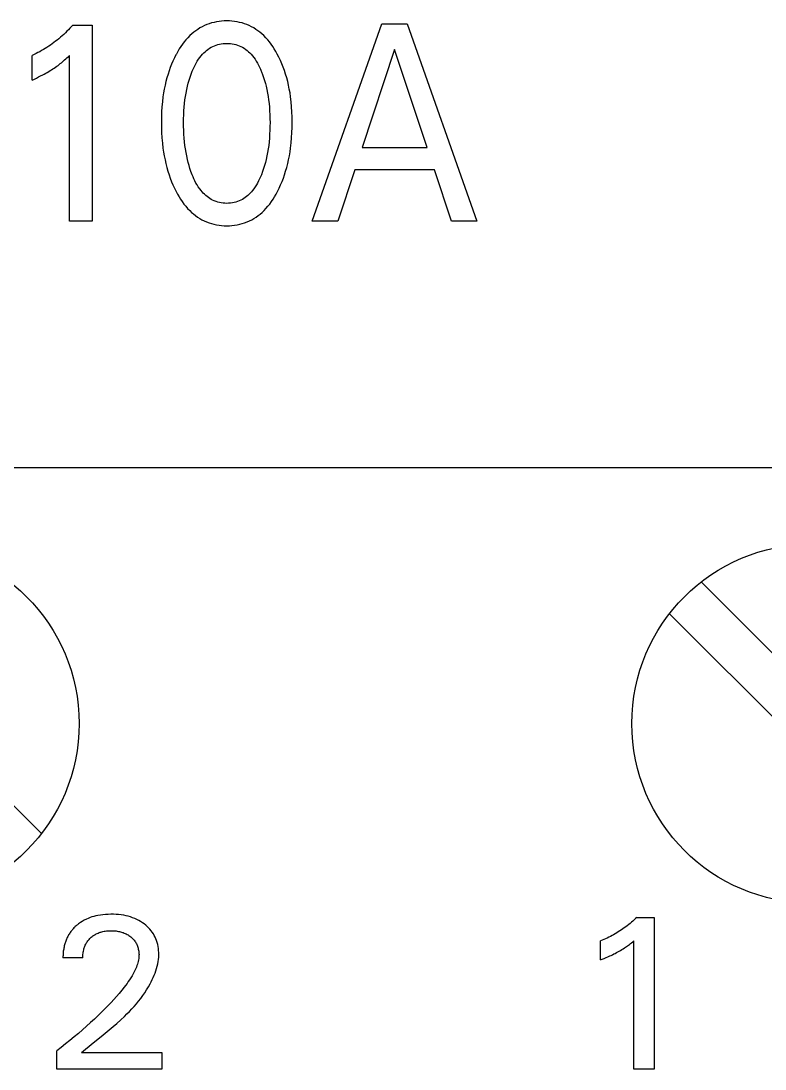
# Model space of a CAD drawing. Extents: x 0 to 420, y 0 to 297.
# Drawn here: x 168.82 to 177.11, y 167.97 to 179.66 of the extents above; entities that cross this region are included whole.
import ezdxf

# ---------------------------------------------------------------- set-up
doc = ezdxf.new("R2010")
doc.units = 0
doc.header["$LTSCALE"] = 23.1
doc.layers.add('10000_FRONT', color=7, linetype='CONTINUOUS')

msp = doc.modelspace()

# ---------------------------------------------------------------- linework, layer by layer
at = {"layer": '10000_FRONT', "color": 7, "linetype": 'CONTINUOUS'}
for p, q in [((169.365, 179.574), (169.349, 179.557)), ((169.382, 179.592), (169.365, 179.574)), ((169.398, 179.61), (169.382, 179.592)), ((169.398, 179.61), (169.613, 179.61)), ((169.613, 179.61), (169.613, 177.423)), ((170.814, 179.577), (170.79, 179.562)), ((170.838, 179.591), (170.814, 179.577)), ((170.864, 179.603), (170.838, 179.591)), ((170.889, 179.615), (170.864, 179.603)), ((170.916, 179.624), (170.889, 179.615)), ((170.943, 179.633), (170.916, 179.624)), ((170.971, 179.64), (170.943, 179.633)), ((170.999, 179.646), (170.971, 179.64)), ((171.027, 179.65), (170.999, 179.646)), ((171.056, 179.653), (171.027, 179.65)), ((171.085, 179.655), (171.056, 179.653)), ((171.113, 179.655), (171.085, 179.655)), ((171.142, 179.655), (171.113, 179.655)), ((171.171, 179.653), (171.142, 179.655)), ((171.199, 179.65), (171.171, 179.653)), ((171.228, 179.646), (171.199, 179.65)), ((171.256, 179.64), (171.228, 179.646)), ((171.284, 179.633), (171.256, 179.64)), ((171.311, 179.624), (171.284, 179.633)), ((171.338, 179.615), (171.311, 179.624)), ((171.364, 179.603), (171.338, 179.615)), ((171.389, 179.591), (171.364, 179.603)), ((171.413, 179.577), (171.389, 179.591)), ((171.437, 179.562), (171.413, 179.577)), ((172.064, 177.423), (172.84, 179.623)), ((172.84, 179.623), (173.125, 179.623)), ((173.125, 179.623), (173.901, 177.423)), ((169.242, 179.458), (169.223, 179.443)), ((169.26, 179.474), (169.242, 179.458)), ((169.278, 179.49), (169.26, 179.474)), ((169.296, 179.506), (169.278, 179.49)), ((169.314, 179.523), (169.296, 179.506)), ((169.331, 179.54), (169.314, 179.523)), ((169.349, 179.557), (169.331, 179.54)), ((170.68, 179.469), (170.658, 179.446)), ((170.702, 179.492), (170.68, 179.469)), ((170.723, 179.511), (170.702, 179.492)), ((170.744, 179.529), (170.723, 179.511)), ((170.767, 179.546), (170.744, 179.529)), ((170.79, 179.562), (170.767, 179.546)), ((171.46, 179.546), (171.437, 179.562)), ((171.483, 179.529), (171.46, 179.546)), ((171.504, 179.511), (171.483, 179.529)), ((171.525, 179.492), (171.504, 179.511)), ((171.547, 179.469), (171.525, 179.492)), ((171.569, 179.446), (171.547, 179.469)), ((169.069, 179.336), (169.049, 179.325)), ((169.089, 179.348), (169.069, 179.336)), ((169.109, 179.361), (169.089, 179.348)), ((169.128, 179.374), (169.109, 179.361)), ((169.148, 179.387), (169.128, 179.374)), ((169.167, 179.401), (169.148, 179.387)), ((169.186, 179.414), (169.167, 179.401)), ((169.205, 179.429), (169.186, 179.414)), ((169.223, 179.443), (169.205, 179.429)), ((170.583, 179.343), (170.567, 179.315)), ((170.601, 179.369), (170.583, 179.343)), ((170.619, 179.396), (170.601, 179.369)), ((170.638, 179.421), (170.619, 179.396)), ((170.658, 179.446), (170.638, 179.421)), ((170.887, 179.327), (170.903, 179.339)), ((170.903, 179.339), (170.92, 179.351)), ((170.92, 179.351), (170.938, 179.362)), ((170.938, 179.362), (170.956, 179.371)), ((170.956, 179.371), (170.975, 179.38)), ((170.975, 179.38), (170.993, 179.387)), ((170.993, 179.387), (171.013, 179.393)), ((171.013, 179.393), (171.032, 179.397)), ((171.032, 179.397), (171.052, 179.401)), ((171.052, 179.401), (171.073, 179.404)), ((171.073, 179.404), (171.093, 179.405)), ((171.093, 179.405), (171.113, 179.406)), ((171.113, 179.406), (171.134, 179.405)), ((171.134, 179.405), (171.154, 179.404)), ((171.154, 179.404), (171.174, 179.401)), ((171.174, 179.401), (171.194, 179.397)), ((171.194, 179.397), (171.214, 179.393)), ((171.214, 179.393), (171.233, 179.387)), ((171.233, 179.387), (171.252, 179.38)), ((171.252, 179.38), (171.27, 179.371)), ((171.27, 179.371), (171.289, 179.362)), ((171.289, 179.362), (171.306, 179.351)), ((171.306, 179.351), (171.324, 179.339)), ((171.324, 179.339), (171.34, 179.327)), ((171.589, 179.421), (171.569, 179.446)), ((171.608, 179.396), (171.589, 179.421)), ((171.626, 179.369), (171.608, 179.396)), ((171.643, 179.343), (171.626, 179.369)), ((171.66, 179.315), (171.643, 179.343)), ((172.984, 179.339), (172.622, 178.246)), ((173.347, 178.246), (172.984, 179.339)), ((168.966, 179.282), (168.945, 179.272)), ((168.945, 178.997), (168.945, 179.272)), ((168.987, 179.292), (168.966, 179.282)), ((169.008, 179.302), (168.987, 179.292)), ((169.029, 179.313), (169.008, 179.302)), ((169.049, 179.325), (169.029, 179.313)), ((169.294, 179.21), (169.306, 179.221)), ((169.306, 179.221), (169.319, 179.232)), ((169.319, 179.232), (169.332, 179.245)), ((169.332, 179.245), (169.346, 179.257)), ((169.346, 179.257), (169.359, 179.27)), ((169.359, 177.423), (169.359, 179.27)), ((170.529, 179.244), (170.513, 179.209)), ((170.546, 179.278), (170.529, 179.244)), ((170.551, 179.287), (170.546, 179.278)), ((170.567, 179.315), (170.551, 179.287)), ((170.784, 179.207), (170.798, 179.228)), ((170.798, 179.228), (170.812, 179.248)), ((170.812, 179.248), (170.828, 179.268)), ((170.828, 179.268), (170.842, 179.284)), ((170.842, 179.284), (170.856, 179.299)), ((170.856, 179.299), (170.871, 179.313)), ((170.871, 179.313), (170.887, 179.327)), ((171.34, 179.327), (171.356, 179.313)), ((171.356, 179.313), (171.371, 179.299)), ((171.371, 179.299), (171.385, 179.284)), ((171.385, 179.284), (171.399, 179.268)), ((171.399, 179.268), (171.414, 179.248)), ((171.414, 179.248), (171.429, 179.228)), ((171.429, 179.228), (171.442, 179.207)), ((171.675, 179.287), (171.66, 179.315)), ((171.694, 179.252), (171.675, 179.287)), ((171.711, 179.215), (171.694, 179.252)), ((171.727, 179.178), (171.711, 179.215)), ((169.129, 179.092), (169.145, 179.102)), ((169.145, 179.102), (169.161, 179.112)), ((169.161, 179.112), (169.176, 179.121)), ((169.176, 179.121), (169.19, 179.131)), ((169.19, 179.131), (169.204, 179.14)), ((169.204, 179.14), (169.218, 179.15)), ((169.218, 179.15), (169.232, 179.16)), ((169.232, 179.16), (169.245, 179.171)), ((169.245, 179.171), (169.257, 179.18)), ((169.257, 179.18), (169.269, 179.189)), ((169.269, 179.189), (169.281, 179.199)), ((169.281, 179.199), (169.294, 179.21)), ((170.47, 179.101), (170.458, 179.064)), ((170.483, 179.137), (170.47, 179.101)), ((170.498, 179.173), (170.483, 179.137)), ((170.513, 179.209), (170.498, 179.173)), ((170.728, 179.096), (170.738, 179.119)), ((170.738, 179.119), (170.749, 179.141)), ((170.749, 179.141), (170.76, 179.164)), ((170.76, 179.164), (170.772, 179.186)), ((170.772, 179.186), (170.784, 179.207)), ((171.442, 179.207), (171.455, 179.186)), ((171.455, 179.186), (171.467, 179.164)), ((171.467, 179.164), (171.478, 179.141)), ((171.478, 179.141), (171.488, 179.119)), ((171.488, 179.119), (171.498, 179.096)), ((171.742, 179.141), (171.727, 179.178)), ((171.756, 179.103), (171.742, 179.141)), ((171.768, 179.064), (171.756, 179.103)), ((168.945, 178.997), (168.969, 179.008)), ((168.969, 179.008), (168.992, 179.019)), ((168.992, 179.019), (169.015, 179.031)), ((169.015, 179.031), (169.038, 179.042)), ((169.038, 179.042), (169.061, 179.054)), ((169.061, 179.054), (169.078, 179.063)), ((169.078, 179.063), (169.095, 179.072)), ((169.095, 179.072), (169.112, 179.082)), ((169.112, 179.082), (169.129, 179.092)), ((170.435, 178.981), (170.425, 178.939)), ((170.446, 179.023), (170.435, 178.981)), ((170.458, 179.064), (170.446, 179.023)), ((170.684, 178.962), (170.693, 178.996)), ((170.693, 178.996), (170.704, 179.029)), ((170.704, 179.029), (170.716, 179.063)), ((170.716, 179.063), (170.728, 179.096)), ((171.498, 179.096), (171.501, 179.088)), ((171.501, 179.088), (171.513, 179.057)), ((171.513, 179.057), (171.524, 179.025)), ((171.524, 179.025), (171.534, 178.993)), ((171.534, 178.993), (171.544, 178.96)), ((171.781, 179.023), (171.768, 179.064)), ((171.792, 178.981), (171.781, 179.023)), ((171.801, 178.939), (171.792, 178.981)), ((170.417, 178.896), (170.409, 178.854)), ((170.425, 178.939), (170.417, 178.896)), ((170.659, 178.852), (170.666, 178.89)), ((170.666, 178.89), (170.675, 178.927)), ((170.675, 178.927), (170.684, 178.962)), ((171.544, 178.96), (171.552, 178.927)), ((171.552, 178.927), (171.56, 178.89)), ((171.56, 178.89), (171.568, 178.852)), ((171.81, 178.896), (171.801, 178.939)), ((171.818, 178.854), (171.81, 178.896)), ((170.396, 178.754), (170.39, 178.697)), ((170.402, 178.811), (170.396, 178.754)), ((170.409, 178.854), (170.402, 178.811)), ((170.643, 178.737), (170.647, 178.775)), ((170.647, 178.775), (170.653, 178.814)), ((170.653, 178.814), (170.659, 178.852)), ((171.568, 178.852), (171.574, 178.814)), ((171.574, 178.814), (171.579, 178.775)), ((171.579, 178.775), (171.584, 178.737)), ((171.824, 178.811), (171.818, 178.854)), ((171.831, 178.754), (171.824, 178.811)), ((171.836, 178.697), (171.831, 178.754)), ((170.387, 178.641), (170.385, 178.584)), ((170.39, 178.697), (170.387, 178.641)), ((170.634, 178.609), (170.636, 178.652)), ((170.636, 178.652), (170.639, 178.694)), ((170.639, 178.694), (170.643, 178.737)), ((171.584, 178.737), (171.588, 178.694)), ((171.588, 178.694), (171.591, 178.652)), ((171.591, 178.652), (171.593, 178.609)), ((171.84, 178.641), (171.836, 178.697)), ((171.842, 178.584), (171.84, 178.641)), ((170.385, 178.584), (170.384, 178.527)), ((170.384, 178.527), (170.385, 178.469)), ((170.632, 178.566), (170.634, 178.609)), ((170.632, 178.523), (170.632, 178.566)), ((170.632, 178.48), (170.632, 178.523)), ((171.593, 178.609), (171.594, 178.566)), ((171.594, 178.566), (171.595, 178.523)), ((171.595, 178.523), (171.594, 178.48)), ((171.843, 178.527), (171.842, 178.584)), ((171.842, 178.469), (171.843, 178.527)), ((170.385, 178.469), (170.387, 178.411)), ((170.387, 178.411), (170.39, 178.353)), ((170.634, 178.437), (170.632, 178.48)), ((170.636, 178.393), (170.634, 178.437)), ((171.593, 178.437), (171.591, 178.393)), ((171.594, 178.48), (171.593, 178.437)), ((171.836, 178.353), (171.84, 178.411)), ((171.84, 178.411), (171.842, 178.469)), ((170.39, 178.353), (170.395, 178.295)), ((170.395, 178.295), (170.402, 178.238)), ((170.639, 178.35), (170.636, 178.393)), ((170.643, 178.307), (170.639, 178.35)), ((170.647, 178.268), (170.643, 178.307)), ((171.584, 178.307), (171.58, 178.268)), ((171.588, 178.35), (171.584, 178.307)), ((171.591, 178.393), (171.588, 178.35)), ((171.824, 178.238), (171.831, 178.296)), ((171.831, 178.296), (171.836, 178.353)), ((170.402, 178.238), (170.409, 178.194)), ((170.409, 178.194), (170.416, 178.151)), ((170.652, 178.229), (170.647, 178.268)), ((170.659, 178.19), (170.652, 178.229)), ((170.666, 178.152), (170.659, 178.19)), ((171.568, 178.19), (171.561, 178.152)), ((171.574, 178.229), (171.568, 178.19)), ((171.58, 178.268), (171.574, 178.229)), ((171.811, 178.151), (171.818, 178.195)), ((171.818, 178.195), (171.824, 178.238)), ((172.622, 178.246), (173.347, 178.246)), ((170.416, 178.151), (170.425, 178.108)), ((170.425, 178.108), (170.434, 178.065)), ((170.434, 178.065), (170.445, 178.022)), ((170.674, 178.113), (170.666, 178.152)), ((170.683, 178.078), (170.674, 178.113)), ((170.692, 178.044), (170.683, 178.078)), ((171.544, 178.078), (171.534, 178.044)), ((171.552, 178.113), (171.544, 178.078)), ((171.561, 178.152), (171.552, 178.113)), ((171.782, 178.023), (171.792, 178.065)), ((171.792, 178.065), (171.802, 178.108)), ((171.802, 178.108), (171.811, 178.151)), ((170.445, 178.022), (170.457, 177.98)), ((170.457, 177.98), (170.47, 177.941)), ((170.47, 177.941), (170.483, 177.902)), ((170.703, 178.009), (170.692, 178.044)), ((170.714, 177.976), (170.703, 178.009)), ((170.727, 177.942), (170.714, 177.976)), ((170.737, 177.918), (170.727, 177.942)), ((171.499, 177.942), (171.49, 177.918)), ((171.512, 177.976), (171.499, 177.942)), ((171.524, 178.009), (171.512, 177.976)), ((171.534, 178.044), (171.524, 178.009)), ((171.744, 177.903), (171.757, 177.942)), ((171.757, 177.942), (171.769, 177.981)), ((171.769, 177.981), (171.782, 178.023)), ((172.539, 177.996), (172.351, 177.423)), ((173.429, 177.996), (172.539, 177.996)), ((173.619, 177.423), (173.429, 177.996)), ((170.483, 177.902), (170.498, 177.864)), ((170.498, 177.864), (170.513, 177.827)), ((170.513, 177.827), (170.531, 177.79)), ((170.747, 177.895), (170.737, 177.918)), ((170.758, 177.872), (170.747, 177.895)), ((170.77, 177.849), (170.758, 177.872)), ((170.783, 177.827), (170.77, 177.849)), ((170.796, 177.806), (170.783, 177.827)), ((171.444, 177.827), (171.43, 177.806)), ((171.456, 177.849), (171.444, 177.827)), ((171.468, 177.872), (171.456, 177.849)), ((171.479, 177.895), (171.468, 177.872)), ((171.49, 177.918), (171.479, 177.895)), ((171.696, 177.79), (171.713, 177.827)), ((171.713, 177.827), (171.729, 177.865)), ((171.729, 177.865), (171.744, 177.903)), ((170.531, 177.79), (170.549, 177.753)), ((170.549, 177.753), (170.564, 177.725)), ((170.564, 177.725), (170.581, 177.696)), ((170.581, 177.696), (170.598, 177.669)), ((170.811, 177.785), (170.796, 177.806)), ((170.827, 177.764), (170.811, 177.785)), ((170.839, 177.75), (170.827, 177.764)), ((170.851, 177.736), (170.839, 177.75)), ((170.865, 177.723), (170.851, 177.736)), ((170.878, 177.71), (170.865, 177.723)), ((170.893, 177.698), (170.878, 177.71)), ((170.908, 177.687), (170.893, 177.698)), ((171.334, 177.698), (171.319, 177.687)), ((171.348, 177.71), (171.334, 177.698)), ((171.362, 177.723), (171.348, 177.71)), ((171.375, 177.736), (171.362, 177.723)), ((171.388, 177.75), (171.375, 177.736)), ((171.4, 177.764), (171.388, 177.75)), ((171.416, 177.785), (171.4, 177.764)), ((171.43, 177.806), (171.416, 177.785)), ((171.629, 177.669), (171.646, 177.696)), ((171.646, 177.696), (171.662, 177.725)), ((171.662, 177.725), (171.678, 177.753)), ((171.678, 177.753), (171.696, 177.79)), ((170.598, 177.669), (170.616, 177.642)), ((170.616, 177.642), (170.635, 177.615)), ((170.635, 177.615), (170.656, 177.59)), ((170.656, 177.59), (170.677, 177.565)), ((170.923, 177.676), (170.908, 177.687)), ((170.939, 177.667), (170.923, 177.676)), ((170.955, 177.658), (170.939, 177.667)), ((170.974, 177.649), (170.955, 177.658)), ((170.993, 177.642), (170.974, 177.649)), ((171.012, 177.636), (170.993, 177.642)), ((171.032, 177.631), (171.012, 177.636)), ((171.052, 177.627), (171.032, 177.631)), ((171.072, 177.624), (171.052, 177.627)), ((171.093, 177.623), (171.072, 177.624)), ((171.113, 177.622), (171.093, 177.623)), ((171.134, 177.623), (171.113, 177.622)), ((171.154, 177.624), (171.134, 177.623)), ((171.175, 177.627), (171.154, 177.624)), ((171.195, 177.631), (171.175, 177.627)), ((171.214, 177.636), (171.195, 177.631)), ((171.234, 177.642), (171.214, 177.636)), ((171.253, 177.649), (171.234, 177.642)), ((171.271, 177.658), (171.253, 177.649)), ((171.288, 177.667), (171.271, 177.658)), ((171.304, 177.676), (171.288, 177.667)), ((171.319, 177.687), (171.304, 177.676)), ((171.55, 177.565), (171.571, 177.59)), ((171.571, 177.59), (171.592, 177.615)), ((171.592, 177.615), (171.611, 177.642)), ((171.611, 177.642), (171.629, 177.669)), ((170.677, 177.565), (170.7, 177.542)), ((170.7, 177.542), (170.72, 177.522)), ((170.72, 177.522), (170.742, 177.504)), ((170.742, 177.504), (170.765, 177.486)), ((170.765, 177.486), (170.788, 177.469)), ((170.788, 177.469), (170.812, 177.454)), ((171.415, 177.454), (171.439, 177.469)), ((171.439, 177.469), (171.463, 177.486)), ((171.463, 177.486), (171.485, 177.503)), ((171.485, 177.503), (171.507, 177.522)), ((171.507, 177.522), (171.528, 177.542)), ((171.528, 177.542), (171.55, 177.565)), ((169.613, 177.423), (169.359, 177.423)), ((170.812, 177.454), (170.836, 177.439)), ((170.836, 177.439), (170.862, 177.427)), ((170.862, 177.427), (170.888, 177.415)), ((170.888, 177.415), (170.915, 177.405)), ((170.915, 177.405), (170.942, 177.396)), ((170.942, 177.396), (170.97, 177.389)), ((170.97, 177.389), (170.998, 177.383)), ((170.998, 177.383), (171.027, 177.378)), ((171.027, 177.378), (171.055, 177.375)), ((171.055, 177.375), (171.084, 177.373)), ((171.084, 177.373), (171.113, 177.373)), ((171.113, 177.373), (171.142, 177.373)), ((171.142, 177.373), (171.171, 177.375)), ((171.171, 177.375), (171.2, 177.378)), ((171.2, 177.378), (171.229, 177.383)), ((171.229, 177.383), (171.257, 177.389)), ((171.257, 177.389), (171.285, 177.396)), ((171.285, 177.396), (171.312, 177.405)), ((171.312, 177.405), (171.339, 177.415)), ((171.339, 177.415), (171.365, 177.427)), ((171.365, 177.427), (171.391, 177.439)), ((171.391, 177.439), (171.415, 177.454)), ((172.351, 177.423), (172.064, 177.423)), ((173.901, 177.423), (173.619, 177.423)), ((207.298, 174.673), (137.798, 174.673)), ((169.047, 170.597), (166.242, 173.402)), ((179.207, 170.597), (176.402, 173.402)), ((176.049, 173.048), (178.853, 170.244)), ((169.548, 169.643), (169.525, 169.632)), ((169.568, 169.652), (169.548, 169.643)), ((169.589, 169.66), (169.568, 169.652)), ((169.61, 169.668), (169.589, 169.66)), ((169.631, 169.674), (169.61, 169.668)), ((169.653, 169.68), (169.631, 169.674)), ((169.675, 169.684), (169.653, 169.68)), ((169.704, 169.689), (169.675, 169.684)), ((169.733, 169.693), (169.704, 169.689)), ((169.762, 169.696), (169.733, 169.693)), ((169.792, 169.697), (169.762, 169.696)), ((169.821, 169.698), (169.792, 169.697)), ((169.85, 169.698), (169.821, 169.698)), ((169.879, 169.696), (169.85, 169.698)), ((169.907, 169.694), (169.879, 169.696)), ((169.936, 169.69), (169.907, 169.694)), ((169.964, 169.686), (169.936, 169.69)), ((169.99, 169.681), (169.964, 169.686)), ((170.015, 169.675), (169.99, 169.681)), ((170.04, 169.668), (170.015, 169.675)), ((170.064, 169.659), (170.04, 169.668)), ((170.088, 169.65), (170.064, 169.659)), ((170.111, 169.64), (170.088, 169.65)), ((170.132, 169.629), (170.111, 169.64)), ((175.655, 169.635), (175.64, 169.621)), ((175.67, 169.649), (175.655, 169.635)), ((175.685, 169.663), (175.67, 169.649)), ((175.685, 169.663), (175.878, 169.663)), ((175.878, 169.663), (175.878, 167.973)), ((169.388, 169.521), (169.381, 169.513)), ((169.395, 169.529), (169.388, 169.521)), ((169.402, 169.537), (169.395, 169.529)), ((169.41, 169.545), (169.402, 169.537)), ((169.418, 169.553), (169.41, 169.545)), ((169.425, 169.561), (169.418, 169.553)), ((169.433, 169.568), (169.425, 169.561)), ((169.442, 169.575), (169.433, 169.568)), ((169.448, 169.58), (169.442, 169.575)), ((169.455, 169.586), (169.448, 169.58)), ((169.461, 169.591), (169.455, 169.586)), ((169.482, 169.606), (169.461, 169.591)), ((169.503, 169.619), (169.482, 169.606)), ((169.525, 169.632), (169.503, 169.619)), ((170.153, 169.617), (170.132, 169.629)), ((170.174, 169.604), (170.153, 169.617)), ((170.194, 169.59), (170.174, 169.604)), ((170.21, 169.576), (170.194, 169.59)), ((170.227, 169.562), (170.21, 169.576)), ((170.242, 169.547), (170.227, 169.562)), ((170.257, 169.532), (170.242, 169.547)), ((170.27, 169.515), (170.257, 169.532)), ((175.511, 169.523), (175.494, 169.512)), ((175.527, 169.534), (175.511, 169.523)), ((175.544, 169.546), (175.527, 169.534)), ((175.56, 169.557), (175.544, 169.546)), ((175.577, 169.57), (175.56, 169.557)), ((175.593, 169.582), (175.577, 169.57)), ((175.609, 169.595), (175.593, 169.582)), ((175.624, 169.608), (175.609, 169.595)), ((175.64, 169.621), (175.624, 169.608)), ((169.322, 169.409), (169.318, 169.399)), ((169.326, 169.419), (169.322, 169.409)), ((169.33, 169.429), (169.326, 169.419)), ((169.335, 169.439), (169.33, 169.429)), ((169.34, 169.449), (169.335, 169.439)), ((169.345, 169.458), (169.34, 169.449)), ((169.35, 169.468), (169.345, 169.458)), ((169.356, 169.477), (169.35, 169.468)), ((169.362, 169.486), (169.356, 169.477)), ((169.368, 169.495), (169.362, 169.486)), ((169.374, 169.504), (169.368, 169.495)), ((169.381, 169.513), (169.374, 169.504)), ((169.558, 169.392), (169.565, 169.401)), ((169.565, 169.401), (169.571, 169.41)), ((169.571, 169.41), (169.579, 169.418)), ((169.579, 169.418), (169.586, 169.426)), ((169.586, 169.426), (169.594, 169.434)), ((169.594, 169.434), (169.602, 169.442)), ((169.602, 169.442), (169.611, 169.449)), ((169.611, 169.449), (169.62, 169.456)), ((169.62, 169.456), (169.629, 169.462)), ((169.629, 169.462), (169.638, 169.468)), ((169.638, 169.468), (169.648, 169.474)), ((169.648, 169.474), (169.658, 169.479)), ((169.658, 169.479), (169.668, 169.484)), ((169.668, 169.484), (169.678, 169.489)), ((169.678, 169.489), (169.689, 169.493)), ((169.689, 169.493), (169.7, 169.497)), ((169.7, 169.497), (169.711, 169.5)), ((169.711, 169.5), (169.722, 169.503)), ((169.722, 169.503), (169.733, 169.506)), ((169.733, 169.506), (169.746, 169.508)), ((169.746, 169.508), (169.758, 169.51)), ((169.758, 169.51), (169.771, 169.512)), ((169.771, 169.512), (169.783, 169.513)), ((169.783, 169.513), (169.796, 169.514)), ((169.796, 169.514), (169.809, 169.515)), ((169.809, 169.515), (169.821, 169.515)), ((169.821, 169.515), (169.836, 169.515)), ((169.836, 169.515), (169.85, 169.514)), ((169.85, 169.514), (169.864, 169.513)), ((169.864, 169.513), (169.879, 169.512)), ((169.879, 169.512), (169.893, 169.51)), ((169.893, 169.51), (169.907, 169.507)), ((169.907, 169.507), (169.918, 169.505)), ((169.918, 169.505), (169.929, 169.502)), ((169.929, 169.502), (169.939, 169.499)), ((169.939, 169.499), (169.95, 169.496)), ((169.95, 169.496), (169.96, 169.493)), ((169.96, 169.493), (169.971, 169.489)), ((169.971, 169.489), (169.981, 169.484)), ((169.981, 169.484), (169.992, 169.479)), ((169.992, 169.479), (170.003, 169.473)), ((170.003, 169.473), (170.013, 169.467)), ((170.013, 169.467), (170.023, 169.461)), ((170.023, 169.461), (170.033, 169.454)), ((170.033, 169.454), (170.043, 169.446)), ((170.043, 169.446), (170.051, 169.439)), ((170.051, 169.439), (170.059, 169.432)), ((170.059, 169.432), (170.067, 169.424)), ((170.067, 169.424), (170.074, 169.416)), ((170.074, 169.416), (170.081, 169.408)), ((170.081, 169.408), (170.088, 169.399)), ((170.283, 169.498), (170.27, 169.515)), ((170.295, 169.48), (170.283, 169.498)), ((170.305, 169.462), (170.295, 169.48)), ((170.315, 169.443), (170.305, 169.462)), ((170.323, 169.424), (170.315, 169.443)), ((170.331, 169.404), (170.323, 169.424)), ((170.337, 169.384), (170.331, 169.404)), ((175.296, 169.409), (175.278, 169.402)), ((175.278, 169.19), (175.278, 169.402)), ((175.315, 169.417), (175.296, 169.409)), ((175.334, 169.425), (175.315, 169.417)), ((175.352, 169.433), (175.334, 169.425)), ((175.371, 169.442), (175.352, 169.433)), ((175.389, 169.451), (175.371, 169.442)), ((175.407, 169.461), (175.389, 169.451)), ((175.425, 169.47), (175.407, 169.461)), ((175.442, 169.48), (175.425, 169.47)), ((175.46, 169.49), (175.442, 169.48)), ((175.477, 169.501), (175.46, 169.49)), ((175.494, 169.512), (175.477, 169.501)), ((175.638, 169.39), (175.65, 169.4)), ((175.65, 167.973), (175.65, 169.4)), ((169.291, 169.285), (169.29, 169.273)), ((169.293, 169.297), (169.291, 169.285)), ((169.295, 169.309), (169.293, 169.297)), ((169.297, 169.321), (169.295, 169.309)), ((169.299, 169.333), (169.297, 169.321)), ((169.302, 169.345), (169.299, 169.333)), ((169.305, 169.357), (169.302, 169.345)), ((169.308, 169.367), (169.305, 169.357)), ((169.311, 169.378), (169.308, 169.367)), ((169.314, 169.388), (169.311, 169.378)), ((169.318, 169.399), (169.314, 169.388)), ((169.513, 169.276), (169.515, 169.288)), ((169.515, 169.288), (169.518, 169.3)), ((169.518, 169.3), (169.52, 169.311)), ((169.52, 169.311), (169.524, 169.322)), ((169.524, 169.322), (169.527, 169.333)), ((169.527, 169.333), (169.531, 169.343)), ((169.531, 169.343), (169.536, 169.354)), ((169.536, 169.354), (169.541, 169.364)), ((169.541, 169.364), (169.546, 169.374)), ((169.546, 169.374), (169.552, 169.383)), ((169.552, 169.383), (169.558, 169.392)), ((170.088, 169.399), (170.094, 169.39)), ((170.094, 169.39), (170.099, 169.381)), ((170.099, 169.381), (170.105, 169.372)), ((170.105, 169.372), (170.109, 169.362)), ((170.109, 169.362), (170.114, 169.352)), ((170.114, 169.352), (170.118, 169.342)), ((170.118, 169.342), (170.121, 169.331)), ((170.121, 169.331), (170.124, 169.321)), ((170.124, 169.321), (170.127, 169.309)), ((170.127, 169.309), (170.13, 169.297)), ((170.13, 169.297), (170.132, 169.286)), ((170.132, 169.286), (170.133, 169.274)), ((170.343, 169.362), (170.337, 169.384)), ((170.348, 169.339), (170.343, 169.362)), ((170.351, 169.316), (170.348, 169.339)), ((170.353, 169.293), (170.351, 169.316)), ((170.355, 169.27), (170.353, 169.293)), ((175.472, 169.278), (175.487, 169.286)), ((175.487, 169.286), (175.503, 169.295)), ((175.503, 169.295), (175.518, 169.304)), ((175.518, 169.304), (175.533, 169.314)), ((175.533, 169.314), (175.547, 169.323)), ((175.547, 169.323), (175.558, 169.33)), ((175.558, 169.33), (175.569, 169.338)), ((175.569, 169.338), (175.579, 169.345)), ((175.579, 169.345), (175.591, 169.354)), ((175.591, 169.354), (175.602, 169.362)), ((175.602, 169.362), (175.613, 169.371)), ((175.613, 169.371), (175.626, 169.381)), ((175.626, 169.381), (175.638, 169.39)), ((169.288, 169.237), (169.287, 169.226)), ((169.287, 169.226), (169.287, 169.214)), ((169.508, 169.214), (169.287, 169.214)), ((169.289, 169.261), (169.288, 169.249)), ((169.288, 169.249), (169.288, 169.237)), ((169.29, 169.273), (169.289, 169.261)), ((169.508, 169.226), (169.509, 169.238)), ((169.508, 169.214), (169.508, 169.226)), ((169.509, 169.251), (169.511, 169.263)), ((169.509, 169.238), (169.509, 169.251)), ((169.511, 169.263), (169.513, 169.276)), ((170.126, 169.173), (170.122, 169.157)), ((170.129, 169.189), (170.126, 169.173)), ((170.132, 169.205), (170.129, 169.189)), ((170.134, 169.221), (170.132, 169.205)), ((170.133, 169.274), (170.134, 169.262)), ((170.134, 169.262), (170.135, 169.25)), ((170.135, 169.25), (170.134, 169.238)), ((170.134, 169.238), (170.134, 169.221)), ((170.343, 169.144), (170.348, 169.17)), ((170.348, 169.17), (170.352, 169.195)), ((170.352, 169.195), (170.354, 169.221)), ((170.354, 169.221), (170.355, 169.247)), ((170.355, 169.247), (170.355, 169.27)), ((175.278, 169.19), (175.299, 169.198)), ((175.299, 169.198), (175.32, 169.206)), ((175.32, 169.206), (175.341, 169.215)), ((175.341, 169.215), (175.361, 169.224)), ((175.361, 169.224), (175.382, 169.233)), ((175.382, 169.233), (175.397, 169.24)), ((175.397, 169.24), (175.412, 169.247)), ((175.412, 169.247), (175.427, 169.255)), ((175.427, 169.255), (175.442, 169.262)), ((175.442, 169.262), (175.457, 169.27)), ((175.457, 169.27), (175.472, 169.278)), ((170.082, 169.057), (170.07, 169.034)), ((170.093, 169.08), (170.082, 169.057)), ((170.1, 169.095), (170.093, 169.08)), ((170.106, 169.11), (170.1, 169.095)), ((170.112, 169.126), (170.106, 169.11)), ((170.117, 169.141), (170.112, 169.126)), ((170.122, 169.157), (170.117, 169.141)), ((170.314, 169.043), (170.323, 169.068)), ((170.323, 169.068), (170.331, 169.093)), ((170.331, 169.093), (170.337, 169.118)), ((170.337, 169.118), (170.343, 169.144)), ((170.015, 168.947), (170.001, 168.926)), ((170.03, 168.968), (170.015, 168.947)), ((170.044, 168.99), (170.03, 168.968)), ((170.057, 169.012), (170.044, 168.99)), ((170.07, 169.034), (170.057, 169.012)), ((170.259, 168.923), (170.272, 168.946)), ((170.272, 168.946), (170.283, 168.97)), ((170.283, 168.97), (170.294, 168.994)), ((170.294, 168.994), (170.305, 169.018)), ((170.305, 169.018), (170.314, 169.043)), ((169.914, 168.816), (169.885, 168.782)), ((169.942, 168.85), (169.914, 168.816)), ((169.97, 168.885), (169.942, 168.85)), ((169.985, 168.905), (169.97, 168.885)), ((170.001, 168.926), (169.985, 168.905)), ((170.177, 168.792), (170.199, 168.823)), ((170.199, 168.823), (170.22, 168.856)), ((170.22, 168.856), (170.24, 168.889)), ((170.24, 168.889), (170.259, 168.923)), ((169.825, 168.716), (169.794, 168.684)), ((169.855, 168.749), (169.825, 168.716)), ((169.885, 168.782), (169.855, 168.749)), ((170.08, 168.671), (170.106, 168.7)), ((170.106, 168.7), (170.13, 168.73)), ((170.13, 168.73), (170.154, 168.76)), ((170.154, 168.76), (170.177, 168.792)), ((169.722, 168.611), (169.68, 168.57)), ((169.763, 168.652), (169.722, 168.611)), ((169.794, 168.684), (169.763, 168.652)), ((169.973, 168.56), (170, 168.587)), ((170, 168.587), (170.028, 168.615)), ((170.028, 168.615), (170.054, 168.643)), ((170.054, 168.643), (170.08, 168.671)), ((169.595, 168.49), (169.55, 168.449)), ((169.638, 168.529), (169.595, 168.49)), ((169.68, 168.57), (169.638, 168.529)), ((169.845, 168.445), (169.888, 168.482)), ((169.888, 168.482), (169.931, 168.521)), ((169.931, 168.521), (169.973, 168.56)), ((169.459, 168.37), (169.413, 168.331)), ((169.505, 168.409), (169.459, 168.37)), ((169.55, 168.449), (169.505, 168.409)), ((169.713, 168.335), (169.757, 168.371)), ((169.757, 168.371), (169.801, 168.408)), ((169.801, 168.408), (169.845, 168.445)), ((169.316, 168.252), (169.267, 168.214)), ((169.365, 168.291), (169.316, 168.252)), ((169.413, 168.331), (169.365, 168.291)), ((169.581, 168.229), (169.624, 168.264)), ((169.624, 168.264), (169.713, 168.335)), ((169.267, 168.214), (169.218, 168.176)), ((169.218, 167.973), (169.218, 168.176)), ((169.495, 168.158), (169.537, 168.194)), ((169.495, 168.158), (170.39, 168.158)), ((169.537, 168.194), (169.581, 168.229)), ((170.39, 168.158), (170.39, 167.973)), ((170.39, 167.973), (169.218, 167.973)), ((175.878, 167.973), (175.65, 167.973))]:
    msp.add_line(p, q, dxfattribs=at)
for centre in [(167.468, 171.823), (177.628, 171.823)]:
    msp.add_circle(centre, 2, dxfattribs=at)

doc.saveas('drawing.dxf')
